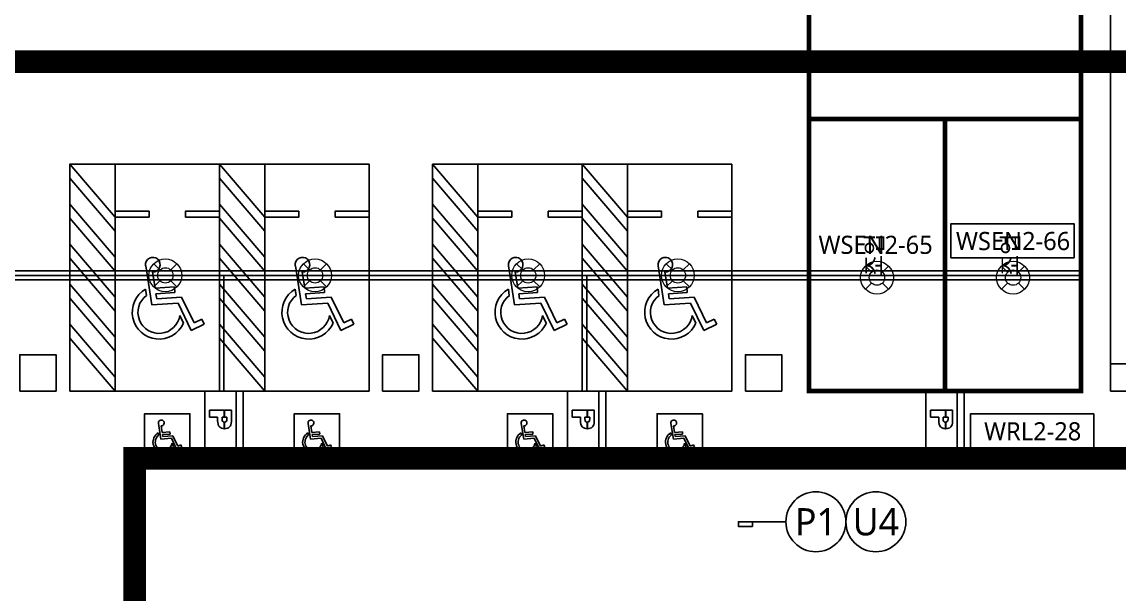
# Model space of a CAD drawing. Header units: millimetres. Extents: x -105683 to 94728, y -31127 to 151123.
# Drawn here: x 28522 to 52712, y 42918 to 55533 of the extents above; entities that cross this region are included whole.
import ezdxf
from ezdxf.enums import TextEntityAlignment as Align

# ---------------------------------------------------------------- set-up
doc = ezdxf.new("R2010")
doc.units = ezdxf.units.MM
for name, pattern in [('AUDIT_D_080121100638-0', [0]), ('HIDDEN', [9.525, 6.35, -3.175]), ('xr_plan$0$HIDDEN', [9.525, 6.35, -3.175])]:
    doc.linetypes.add(name, pattern=pattern)
for name, color, linetype in [('DR LINE', 4, 'Continuous'), ('e-plan', 9, 'Continuous'), ('E-TEXT', 6, 'Continuous'), ('구역', 5, 'Continuous'), ('레이스웨이', 3, 'Continuous'), ('만공차등', 6, 'Continuous'), ('유도배선', 6, 'Continuous')]:
    doc.layers.add(name, color=color, linetype=linetype)
doc.layers.add('초음파센서', color=1, linetype='AUDIT_D_080121100638-0', lineweight=13)
doc.styles.add('xr_plan$0$USUN', font='malgun_0.ttf')
doc.styles.add('Xref-지하1층$0$USUN', font='malgun_0.ttf')

# ---------------------------------------------------------------- blocks, each defined once
blk = doc.blocks.new('xr_plan$0$장애인용주차')
at = {"layer": 'e-plan'}
for p, q in [((955, 5714), (1010, 6060)), ((1010, 6060), (1242, 6043)), ((1242, 6043), (1358, 6285)), ((1289, 6221), (1256, 6153)), ((1382, 6217), (1273, 5990)), ((1358, 6285), (1473, 6230)), ((1451, 6184), (1382, 6217)), ((1473, 6230), (1451, 6184)), ((963, 5976), (954, 5920)), ((1038, 5912), (1015, 5768)), ((1209, 5900), (1038, 5912)), ((1053, 6005), (1046, 5962)), ((1046, 5962), (1213, 5951)), ((1273, 5990), (1053, 6005)), ((1213, 5951), (1209, 5900)), ((2300, 5000), (0, 5000)), ((0, 5000), (0, 0)), ((2300, 0), (2300, 5000)), ((1391, 3062), (1681, 3666)), ((1681, 3666), (1968, 3528)), ((1509, 3505), (1427, 3335)), ((1741, 3496), (1468, 2929)), ((1913, 3413), (1741, 3496)), ((1968, 3528), (1913, 3413)), ((675, 2238), (811, 3102)), ((811, 3102), (1391, 3062)), ((919, 2967), (902, 2859)), ((1468, 2929), (919, 2967)), ((693, 2892), (672, 2754)), ((882, 2733), (825, 2373)), ((1309, 2703), (882, 2733)), ((902, 2859), (1318, 2830)), ((1318, 2830), (1309, 2703)), ((0, 0), (2300, 0))]:
    blk.add_line(p, q, dxfattribs=at)
at = {"layer": 'e-plan', "linetype": 'Continuous'}
for p, q in [((-1000, 3831), (0, 5000)), ((-1000, 3524), (0, 4692)), ((-1000, 2950), (0, 4119)), ((-1000, 2643), (0, 3811)), ((-1000, 2069), (0, 3238)), ((-1000, 1762), (0, 2931)), ((-1000, 1189), (0, 2357)), ((-1000, 881), (0, 2050)), ((-1000, 308), (0, 1476)), ((-1000, 0), (0, 1169))]:
    blk.add_line(p, q, dxfattribs=at)
for points in [[(650, 6500), (1650, 6500), (1650, 5500), (650, 5500)], [(-1000, 5000), (-1000, 0), (0, 0), (0, 5000)], [(750, 1165), (750, 1035), (0, 1035), (0, 1165)], [(1550, 1165), (1550, 1035), (2300, 1035), (2300, 1165)]]:
    blk.add_lwpolyline(points, close=True, dxfattribs=at)
at = {"layer": 'e-plan'}
for centre, radius, start, end in [((1073, 6125), 237, 23.9076, 239.8357), ((1073, 6125), 186, 8.5807, 233.5932), ((1019, 5704), 64.2, 171.0273, 93.0028), ((969, 3265), 591, 23.9076, 239.8357), ((969, 3265), 464, 8.5807, 233.5932), ((833, 2213), 161, 171.0273, 93.0028)]:
    blk.add_arc(centre, radius, start, end, dxfattribs=at)
blk = doc.blocks.new('Xref-지하1층')
at = {"layer": 'e-plan', "linetype": 'Continuous'}
blk.add_line((56050, 59900), (56050, 68500), dxfattribs=at)
at = {"layer": 'e-plan', "linetype": 'xr_plan$0$HIDDEN', "ltscale": 0.2, "const_width": 100}
blk.add_lwpolyline([(49400, 65300), (55400, 65300), (55400, 70732), (49400, 70732)], close=True, dxfattribs=at)
at = {"layer": 'e-plan', "const_width": 100}
for points in [[(49400, 65300), (52400, 65300), (52400, 59300), (49400, 59300)], [(52400, 65300), (55400, 65300), (55400, 59300), (52400, 59300)]]:
    blk.add_lwpolyline(points, close=True, dxfattribs=at)
at = {"layer": 'e-plan'}
for points in [[(32000, 59300), (32800, 59300), (32800, 60100), (32000, 60100)], [(40000, 59300), (40800, 59300), (40800, 60100), (40000, 60100)], [(48000, 59300), (48800, 59300), (48800, 60100), (48000, 60100)], [(56050, 59300), (56650, 59300), (56650, 59900), (56050, 59900)]]:
    blk.add_lwpolyline(points, close=True, dxfattribs=at)
at = {"layer": 'e-plan', "linetype": 'Continuous', "xscale": -1, "rotation": 180}
for p in [(34100, 64300), (37400, 64300), (42100, 64300), (45400, 64300)]:
    blk.add_blockref('xr_plan$0$장애인용주차', p, dxfattribs=at)
at = {"layer": 'e-plan', "ltscale": 3, "style": 'xr_plan$0$USUN'}
for p in [(50840, 62302), (53840, 62302)]:
    blk.add_text('조업', height=375, rotation=90, dxfattribs=at).set_placement(p, align=Align.MIDDLE_CENTER)
blk = doc.blocks.new('센서')
at = {"layer": '초음파센서'}
for p, q in [((-256, 256), (-120, 119)), ((119, 120), (256, 256)), ((-256, -256), (-119, -120)), ((120, -119), (256, -256))]:
    blk.add_line(p, q, dxfattribs=at)
for major_axis, start_param, end_param in [((0, 362), 2.801804347482335, 9.08498965466192), ((0, 169), 2.862310370331366, 9.145495677510953)]:
    blk.add_ellipse((0, 0), major_axis=major_axis, ratio=1, start_param=start_param, end_param=end_param, dxfattribs=at)
blk = doc.blocks.new('만공차등')
at = {"layer": '만공차등', "color": 2}
for p, q in [((256, 773), (1281, 773)), ((256, 86), (256, 773)), ((1281, 647), (256, 647)), ((256, 647), (1281, 647)), ((1281, 773), (1281, 86)), ((602, 442), (724, 442)), ((602, 436), (724, 436)), ((817, 442), (935, 442)), ((817, 436), (935, 436)), ((1281, 86), (256, 86))]:
    blk.add_line(p, q, dxfattribs=at)
for points in [[(602, 563), (602, 563), (804, 563), (804, 563)], [(602, 442), (602, 509), (602, 563), (602, 563)], [(602, 170), (602, 170), (602, 322), (602, 436)], [(758, 483), (758, 483), (724, 483), (724, 483)], [(724, 483), (724, 483), (724, 463), (724, 442)], [(724, 436), (724, 415), (724, 395), (724, 395)], [(724, 395), (724, 395), (754, 395), (754, 395)], [(754, 395), (777, 395), (793, 399), (803, 407)], [(805, 470), (797, 479), (781, 483), (758, 483)], [(803, 407), (812, 415), (817, 425), (817, 436)], [(804, 563), (848, 563), (881, 552), (902, 531)], [(817, 442), (816, 453), (812, 462), (805, 470)], [(935, 436), (934, 400), (922, 370), (900, 349)], [(790, 316), (790, 316), (724, 316), (724, 316)], [(724, 316), (724, 316), (724, 170), (724, 170)], [(900, 349), (876, 327), (839, 316), (790, 316)], [(724, 170), (724, 170), (602, 170), (602, 170)]]:
    blk.add_open_spline(points, degree=3, dxfattribs=at)
blk.add_open_spline([(902, 531), (924, 510), (935, 481), (935, 442), (935, 442), (935, 442), (935, 442)], degree=3, knots=[0.4989771, 0.4989771, 0.4989771, 0.4989771, 0.9979543, 0.9979543, 0.9979543, 1, 1, 1, 1], dxfattribs=at)

msp = doc.modelspace()

# ---------------------------------------------------------------- linework, layer by layer
at = {"layer": 'DR LINE'}
msp.add_lwpolyline([(45367, 44512), (44321, 44512), (44321, 44409), (44629, 44409), (44629, 44512)], dxfattribs=at)
for centre in [(46028, 44512), (47350, 44512)]:
    msp.add_circle(centre, 661, dxfattribs=at)
at = {"layer": 'E-TEXT'}
for points in [[(49004, 50334), (51721, 50334), (51721, 51085), (49004, 51085)], [(49436, 46139), (52154, 46139), (52154, 46890), (49436, 46890)]]:
    msp.add_lwpolyline(points, close=True, dxfattribs=at)
at = {"layer": '구역', "color": 7, "linetype": 'HIDDEN', "ltscale": 2, "const_width": 500}
for points in [[(-21020, 54655), (-21020, -26096), (25870, -26096), (25870, -14964), (31006, -14964), (31006, 45912), (54687, 45912), (54687, 54655)], [(54687, 54655), (54687, 45912), (31006, 45912), (31006, -14964), (25870, -14964), (25870, -26096), (94478, -26096), (94478, 54655)]]:
    msp.add_lwpolyline(points, close=True, dxfattribs=at)
at = {"layer": '레이스웨이'}
for points in [[(-8925, 50045), (51875, 50045)], [(-8925, 49845), (51875, 49845)]]:
    msp.add_lwpolyline(points, dxfattribs=at)
at = {"layer": '만공차등', "color": 4, "linetype": 'Continuous', "ltscale": 2}
for points in [[(32975, 47395), (32975, 49945)], [(40975, 47395), (40975, 49945)], [(48875, 47395), (48875, 49945)]]:
    msp.add_lwpolyline(points, dxfattribs=at)
at = {"layer": '유도배선'}
msp.add_lwpolyline([(-8925, 49945), (51875, 49945)], dxfattribs=at)

# ---------------------------------------------------------------- block references
at = {"layer": 'e-plan'}
msp.add_blockref('Xref-지하1층', (-3525, -11905), dxfattribs=at)
at = {"layer": '만공차등', "xscale": 1.226069819647817, "yscale": 1.226069819647817, "zscale": 1.226069819647817, "rotation": 270}
for p in [(32449, 47709), (40449, 47709), (48349, 47709)]:
    msp.add_blockref('만공차등', p, dxfattribs=at)
at = {"layer": '초음파센서'}
for p in [(31684, 49945), (34984, 49945), (39684, 49945), (42984, 49945), (47375, 49895), (50375, 49895)]:
    msp.add_blockref('센서', p, dxfattribs=at)

# ---------------------------------------------------------------- texts
at = {"layer": 'DR LINE', "style": 'Xref-지하1층$0$USUN'}
for s, p in [('P1', (46028, 44512)), ('U4', (47350, 44512))]:
    msp.add_text(s, height=600, rotation=360, dxfattribs=at).set_placement(p, align=Align.MIDDLE_CENTER)
at = {"layer": 'E-TEXT', "style": 'Xref-지하1층$0$USUN'}
for s, p in [('WSEN2-65', (47345, 50619)), ('WSEN2-66', (50376, 50702)), ('WRL2-28', (50808, 46507))]:
    msp.add_text(s, height=400, dxfattribs=at).set_placement(p, align=Align.MIDDLE_CENTER)

doc.saveas('drawing.dxf')
